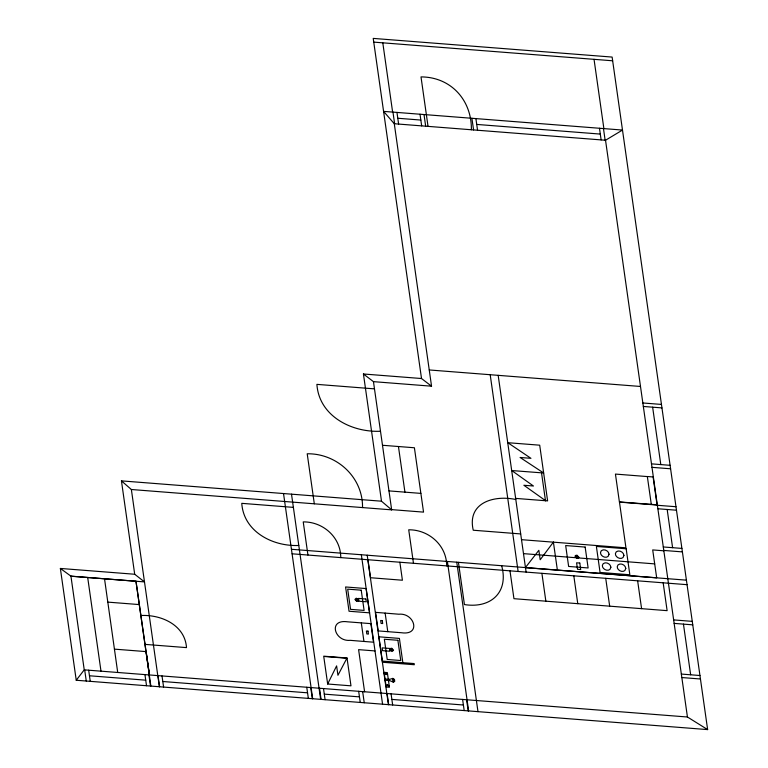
<?xml version="1.0" encoding="UTF-8"?>
<svg xmlns="http://www.w3.org/2000/svg" width="768" height="768" viewBox="0 0 768 768"><rect width="100%" height="100%" fill="white"/><g stroke="black" fill="none" stroke-linecap="round" stroke-linejoin="round"><path stroke-width="1.15" d="M327.658 684.01L336.614 665.894L337.939 675.274L347.021 657.984L323.702 656.17L327.658 684.01L350.976 685.834L347.021 657.984M358.723 600.278L358.301 601.094L356.726 601.44L354.912 599.414L356.256 598.195L358.637 599.702M389.722 649.373L390.144 648.557L391.728 648.211L393.533 650.237L392.189 651.456L389.808 649.949M553.363 542.16L540.192 559.766L538.848 550.301L525.456 567.523M76.243 680.246L84.24 669.859L70.934 576.154L60.365 568.445L76.243 680.246L707.635 729.6L612.125 57.072L373.219 38.4L421.517 378.528L431.549 386.189L394.282 123.734L383.587 111.379L622.493 130.061L605.53 140.246L394.282 123.734M70.973 576.211L135.974 581.232L149.434 674.918L146.122 651.61L114.403 649.133M373.747 42.115L612.653 60.787M397.786 118.253L420.845 120.058M476.726 124.426L600.307 134.083M429.245 369.955L640.493 386.467M363.427 373.987L373.459 381.648L391.661 509.856L381.494 501.197L363.427 373.987L421.517 378.528M373.459 381.648L431.549 386.189M642.835 402.97L661.45 404.429M643.334 406.454L661.949 407.904M374.486 388.867L316.896 384.365C319.046 416.102 351.677 432.605 380.496 431.242M651.485 463.853L670.099 465.312M382.493 445.267L414.403 447.763L423.542 512.122L391.632 509.626M651.984 467.338L670.598 468.787M647.347 476.573L615.437 474.077L619.392 501.926L657.053 504.806L653.098 476.957L647.338 476.506L651.302 504.413M657.341 505.066L619.459 502.109L625.949 547.834L521.501 539.674M657.37 505.277L675.984 506.726M657.859 508.752L676.474 510.211M515.702 498.394L547.613 500.89L539.702 445.19L507.792 442.694L530.947 458.323L520.09 457.478L543.648 472.992L511.747 470.544L533.453 486.01L523.882 485.261L545.645 500.736M515.798 499.498C494.102 494.851 466.81 502.579 473.251 530.227L520.694 533.933M388.973 490.896L420.883 493.392M70.934 576.154L144.48 581.904L134.698 574.253L121.44 480.874L381.494 501.197M121.44 480.874L131.366 489.504L391.661 509.856M293.386 507.379L241.766 503.338C243.696 531.792 272.918 546.672 298.79 545.462M663.283 546.96L681.898 548.41M663.782 550.435L682.397 551.894M663.83 550.8L652.704 549.926L656.678 577.824L525.475 567.648M523.478 553.632L654.691 563.885M291.446 549.283L686.41 580.157M292.09 553.805L687.053 584.678M60.365 568.445L134.698 574.253M673.651 619.91L692.266 621.36M674.141 623.395L692.755 624.845M385.142 613.104L375.581 612.355L378.211 630.912L401.472 632.736C421.459 635.664 414.538 612.634 398.842 614.218L385.142 613.104L387.773 631.661M107.837 602.122L139.286 604.579M140.842 615.523C161.05 614.381 184.973 624.922 186.499 647.616L144.941 644.371M363.946 641.453L373.507 642.202L370.867 623.635L347.606 621.821C327.629 618.893 334.55 641.923 350.237 640.339L363.946 641.453L361.306 622.896M681.341 674.064L699.955 675.514M375.005 650.928L358.598 649.642L364.589 691.766M681.83 677.539L700.445 678.998M324.787 656.525L346.013 658.186M382.234 661.075L414.144 663.571L414.307 664.733L382.397 662.237M384.307 673.824L387.552 674.074M385.046 679.018L389.626 679.382L392.832 678.365L394.464 679.411L394.742 681.36L393.37 682.176L389.808 680.63L385.229 680.275M84.269 669.859L687.437 717.005L707.635 729.6M89.462 675.773L145.728 680.17M162.797 681.504L307.546 692.822M324.298 694.128L359.462 696.874M391.872 699.408L463.392 705.005M652.637 407.184L660.797 464.582M667.171 509.482L672.595 547.69M683.453 624.115L690.643 674.784M594.038 59.328L603.878 128.602M605.53 140.246L687.437 717.005M603.475 128.573L605.126 140.218M599.482 128.256L601.133 139.91M663.168 582.806L667.123 610.656L513.946 598.685L509.99 570.835M637.632 580.81L641.587 608.659M605.722 578.314L609.677 606.163M573.811 575.818L577.766 603.667M553.411 542.17L557.366 570.01M541.526 472.877L545.482 500.717M541.901 573.331L545.856 601.171M475.901 118.598L477.552 130.243M471.907 118.291L473.568 129.936M471.379 129.763C471.85 100.262 451.008 76.973 421.008 76.906L428.035 126.374M498.173 375.341L526.109 572.093M490.195 374.717L518.131 571.469M501.648 565.718C508.982 592.406 490.618 608.746 464.429 604.57L458.429 562.339M424.013 114.547L425.664 126.192M420.019 114.23L421.67 125.875M396.96 112.426L398.611 124.08M392.966 112.118L394.618 123.763M456.758 562.205L477.984 711.648M382.79 42.816L392.621 112.09M447.398 561.475L468.624 710.918M466.598 699.744L468.173 710.88M446.669 565.882C446.765 545.405 428.736 529.565 408.72 529.805L413.472 563.29M462.605 699.427L464.189 710.573M398.448 446.515L404.928 492.144M399.859 562.224L402.413 580.224L370.502 577.728L367.949 559.728M402.854 662.688L399.408 638.41L378.893 636.806L382.339 661.085M389.299 679.354L389.482 680.611M391.075 693.84L392.659 704.976M388.291 679.277L387.341 672.595L384.096 672.336L386.179 687.005L389.424 687.254L388.464 680.525M362.534 507.581C363.014 477.379 336.96 453.331 307.21 453.782L314.314 503.808M387.091 693.533L388.675 704.669M367.2 555.206L388.426 704.65M361.354 554.746L382.57 704.189M362.659 691.622L364.243 702.758M340.752 557.606C340.858 537.35 323.05 521.654 303.235 521.894L307.939 555.043M358.675 691.306L360.25 702.442M323.501 688.56L325.085 699.696M319.517 688.243L321.101 699.389M291.504 494.17L320.64 699.35M283.526 493.546L312.672 698.726M310.742 687.562L312.326 698.698M306.758 687.245L308.342 698.39M162.01 675.936L163.594 687.072M158.016 675.619L159.6 686.765M131.366 489.504L159.37 686.746M135.974 581.232L150.864 686.083M148.925 674.909L150.509 686.054M144.941 674.602L146.525 685.738M104.525 578.803L117.715 672.47M87.696 577.526L100.992 671.165M88.675 670.205L90.25 681.341M84.682 669.888L86.266 681.034M609.053 554.227L608.122 556.387C604.8 559.315 598.128 554.381 601.363 550.666C604.166 548.458 608.726 550.848 609.053 554.227M610.896 567.216L609.974 569.386C606.653 572.314 599.981 567.379 603.216 563.664C606.01 561.456 610.57 563.846 610.896 567.216M623.942 555.389L623.021 557.558C619.699 560.477 613.027 555.552 616.253 551.837C619.056 549.619 623.616 552.01 623.942 555.389M625.786 568.387L624.864 570.547C621.542 573.475 614.87 568.55 618.096 564.826C620.899 562.618 625.469 565.008 625.786 568.387M387.773 684.883C387.946 686.41 386.554 684.326 387.773 684.883M385.958 673.949C385.238 674.909 386.938 674.861 385.958 673.949M394.051 680.688C392.63 686.045 391.853 673.555 394.051 680.688M357.907 600.096L356.765 600.758L355.728 599.597L356.87 598.934L357.907 600.096M578.803 557.194L578.381 558.01L576.797 558.355L575.002 556.33L575.424 555.514L576.998 555.158L578.803 557.194M392.717 650.054L391.574 650.717L390.538 649.565L391.68 648.893L392.717 650.054M576.058 556.042L576.24 557.357L577.747 557.472L577.555 556.166L576.058 556.042M626.16 548.774L596.381 546.451L600.067 572.438L629.846 574.771L626.16 548.774M585.158 547.075L565.67 545.558L568.637 566.438L588.125 567.965L585.158 547.075M579.792 563.05L576.595 562.8L577.517 569.29L580.714 569.539L579.792 563.05M366.106 588.566L345.59 586.963L349.037 611.242L369.552 612.845L366.106 588.566M361.229 590.189L347.683 589.133L350.563 609.35L364.099 610.416L361.229 590.189M365.894 599.002L358.454 598.426L358.848 601.21L366.288 601.786L365.894 599.002M382.272 620.602L380.659 620.477L381.082 623.424L382.694 623.549L382.272 620.602M368.006 631.133L366.394 631.008L366.816 633.955L368.419 634.08L368.006 631.133M397.882 640.291L384.346 639.235L387.216 659.462L400.762 660.518L397.882 640.291M389.597 648.442L382.157 647.866L382.55 650.65L389.99 651.235L389.597 648.442M389.203 685.68L385.958 685.43L389.203 685.728"/></g></svg>
